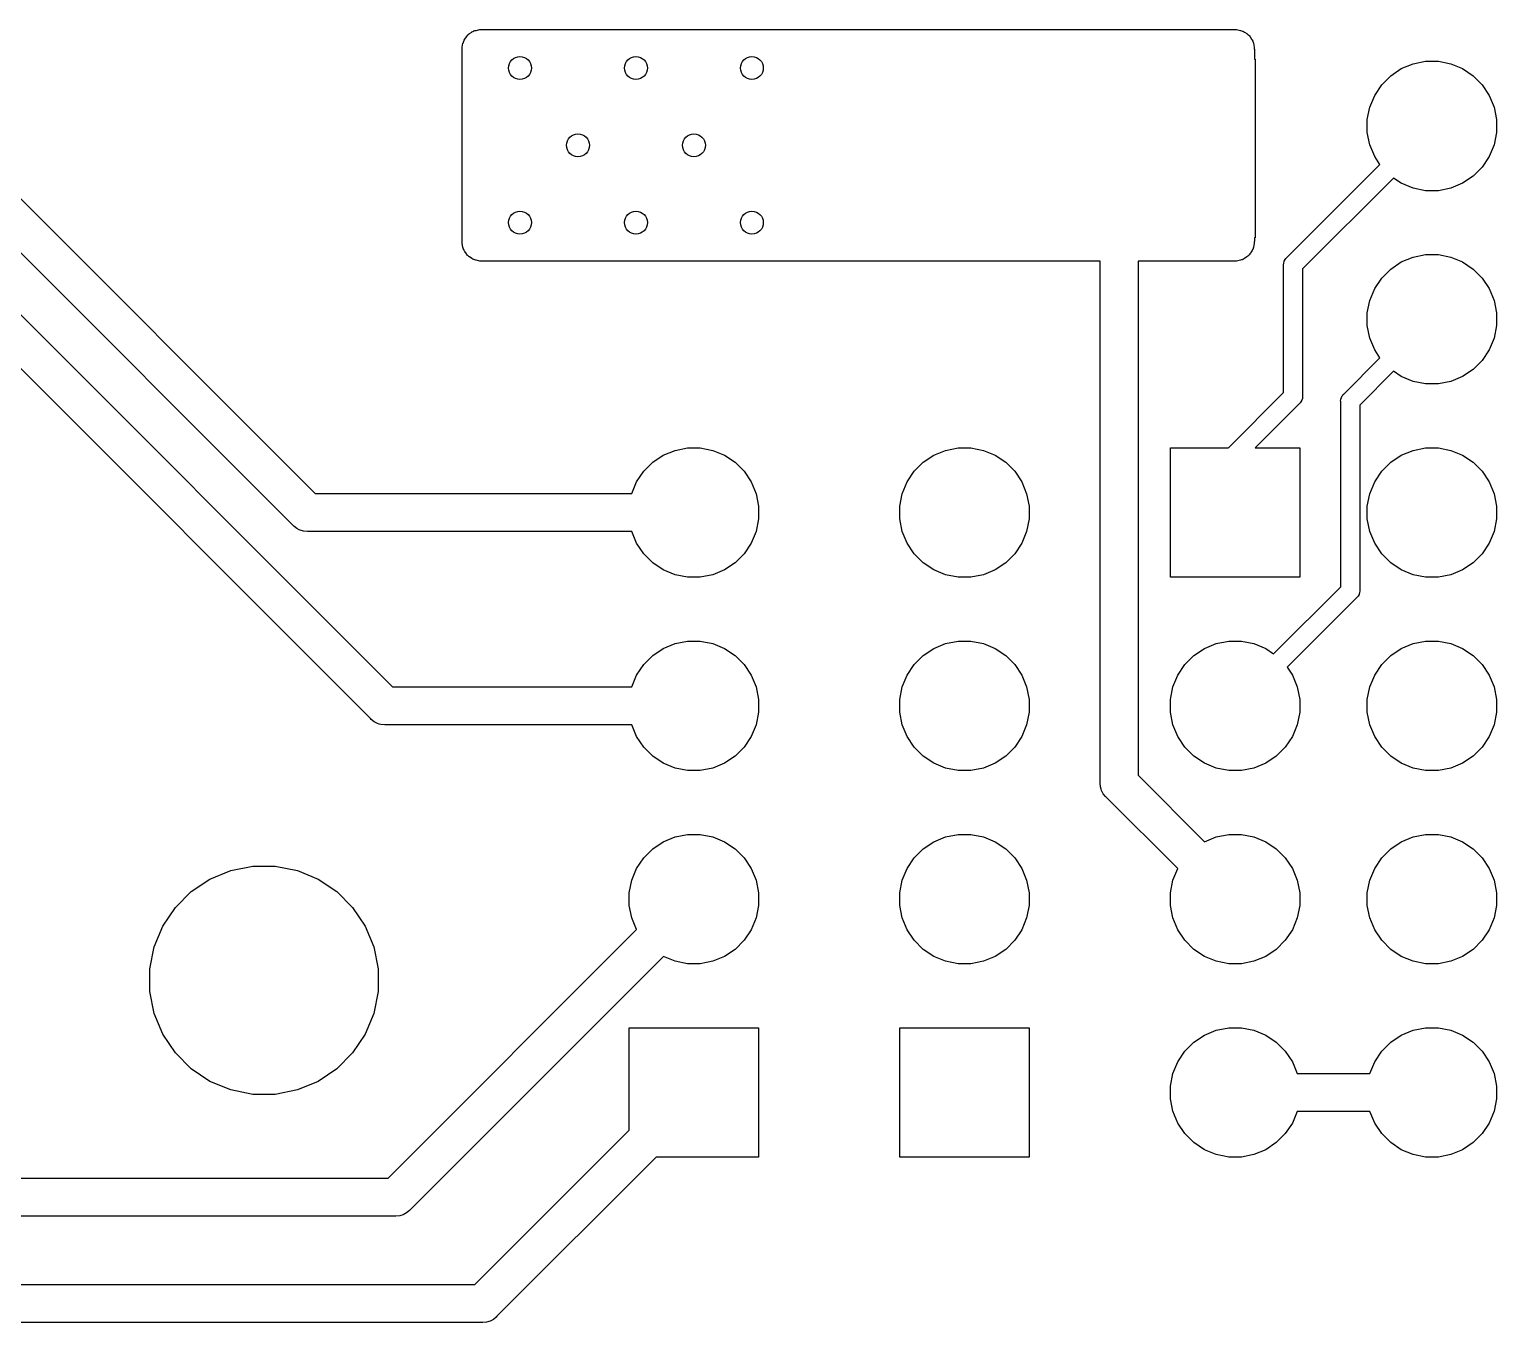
# Model space of a CAD drawing. Extents: x 86.1 to 155.4, y -71.6 to -29.3.
# Drawn here: x 136.05 to 155.33, y -71.61 to -54.61 of the extents above; entities that cross this region are included whole.
import ezdxf

# ---------------------------------------------------------------- set-up
doc = ezdxf.new("R2010")
doc.units = 0
doc.layers.add('BLACK', color=7, linetype='CONTINUOUS')

msp = doc.modelspace()

# ---------------------------------------------------------------- linework, layer by layer
at = {"layer": 'BLACK', "linetype": 'CONTINUOUS'}
for p, q in [((141.75, -54.7785), (141.754, -54.7653)), ((141.754, -54.7645), (141.755, -54.7636)), ((141.754, -54.7653), (141.754, -54.7645)), ((141.755, -54.7636), (141.761, -54.7516)), ((141.761, -54.7516), (141.768, -54.7395)), ((141.768, -54.7395), (141.789, -54.708)), ((141.789, -54.7078), (141.79, -54.7063)), ((141.789, -54.708), (141.789, -54.7078)), ((141.789, -54.7078), (141.789, -54.7078)), ((141.789, -54.7078), (141.789, -54.7078)), ((141.79, -54.7063), (141.799, -54.6958)), ((141.799, -54.6958), (141.807, -54.6852)), ((141.807, -54.6852), (141.808, -54.6846)), ((141.808, -54.6846), (141.809, -54.6839)), ((141.809, -54.6839), (141.819, -54.6754)), ((141.819, -54.6754), (141.83, -54.6666)), ((141.83, -54.6666), (141.862, -54.6456)), ((141.862, -54.6455), (141.863, -54.6445)), ((141.862, -54.6456), (141.862, -54.6455)), ((141.862, -54.6455), (141.862, -54.6455)), ((141.862, -54.6455), (141.862, -54.6455)), ((141.863, -54.6445), (141.875, -54.6381)), ((141.875, -54.6381), (141.888, -54.6317)), ((141.888, -54.6314), (141.889, -54.631)), ((141.888, -54.6317), (141.888, -54.6314)), ((141.889, -54.631), (141.902, -54.6272)), ((141.902, -54.6272), (141.916, -54.6232)), ((141.916, -54.6232), (141.968, -54.6129)), ((141.968, -54.6129), (141.97, -54.6125)), ((141.968, -54.6129), (141.968, -54.6129)), ((141.968, -54.6129), (141.968, -54.6129)), ((141.968, -54.6129), (141.968, -54.6129)), ((141.97, -54.6125), (141.983, -54.6113)), ((141.983, -54.6113), (141.997, -54.61)), ((141.997, -54.61), (151.881, -54.61)), ((151.881, -54.61), (151.881, -54.61)), ((151.881, -54.61), (151.881, -54.61)), ((151.881, -54.61), (151.883, -54.61)), ((151.881, -54.61), (151.881, -54.61)), ((151.883, -54.61), (151.897, -54.6115)), ((151.897, -54.6115), (151.91, -54.6129)), ((151.91, -54.6129), (151.962, -54.6232)), ((151.962, -54.6232), (151.963, -54.6233)), ((151.963, -54.6233), (151.963, -54.6233)), ((151.963, -54.6233), (151.963, -54.6233)), ((151.963, -54.6233), (151.964, -54.6236)), ((151.964, -54.6236), (151.978, -54.6278)), ((151.978, -54.6278), (151.991, -54.6318)), ((151.991, -54.6318), (151.991, -54.6322)), ((151.991, -54.6322), (151.992, -54.6325)), ((151.992, -54.6325), (152.004, -54.6391)), ((152.004, -54.6391), (152.016, -54.6456)), ((152.016, -54.6456), (152.048, -54.6666)), ((152.048, -54.6666), (152.048, -54.6668)), ((152.048, -54.6668), (152.048, -54.6668)), ((152.048, -54.6668), (152.048, -54.6668)), ((152.048, -54.6668), (152.05, -54.6678)), ((152.05, -54.6678), (152.06, -54.6766)), ((152.06, -54.6766), (152.071, -54.6854)), ((152.071, -54.6854), (152.071, -54.6861)), ((152.071, -54.6861), (152.072, -54.6867)), ((152.072, -54.6867), (152.081, -54.6974)), ((152.081, -54.6974), (152.089, -54.708)), ((152.089, -54.708), (152.11, -54.7395)), ((152.11, -54.7395), (152.111, -54.7397)), ((152.111, -54.7397), (152.111, -54.7397)), ((152.111, -54.7397), (152.111, -54.7398)), ((152.111, -54.7398), (152.112, -54.7413)), ((152.112, -54.7413), (152.118, -54.7535)), ((152.118, -54.7535), (152.124, -54.7656)), ((152.124, -54.7656), (152.125, -54.7665)), ((152.125, -54.7665), (152.125, -54.7673)), ((152.125, -54.7673), (152.129, -54.7805)), ((141.732, -54.8727), (141.734, -54.8591)), ((141.732, -54.8746), (141.732, -54.8727)), ((141.732, -54.8747), (141.732, -54.8746)), ((141.732, -54.8746), (141.732, -54.8746)), ((141.732, -54.8748), (141.732, -54.8747)), ((141.732, -57.3932), (141.732, -54.8748)), ((141.734, -54.8591), (141.735, -54.8455)), ((141.735, -54.8455), (141.745, -54.7936)), ((141.745, -54.7933), (141.746, -54.7915)), ((141.745, -54.7934), (141.745, -54.7933)), ((141.745, -54.7933), (141.745, -54.7933)), ((141.745, -54.7936), (141.745, -54.7934)), ((141.746, -54.7915), (141.75, -54.7785)), ((152.129, -54.7805), (152.133, -54.7936)), ((152.133, -54.7936), (152.143, -54.8455)), ((152.143, -54.8455), (152.144, -54.8476)), ((152.144, -54.8476), (152.145, -54.8612)), ((152.145, -54.8612), (152.146, -54.8748)), ((152.146, -54.8748), (152.146, -55.002)), ((134.108, -55.0144), (139.804, -60.71)), ((152.146, -55.002), (152.156, -55.002)), ((152.156, -55.002), (152.156, -57.352)), ((153.938, -55.2198), (154.077, -55.1267)), ((154.077, -55.1267), (154.232, -55.0627)), ((154.232, -55.0627), (154.396, -55.03)), ((154.396, -55.03), (154.564, -55.03)), ((154.564, -55.03), (154.728, -55.0627)), ((154.728, -55.0627), (154.883, -55.1267)), ((154.883, -55.1267), (155.022, -55.2198)), ((139.515, -61.1281), (133.69, -55.3035)), ((153.727, -55.4774), (153.82, -55.3382)), ((153.82, -55.3382), (153.938, -55.2198)), ((155.022, -55.2198), (155.14, -55.3382)), ((155.14, -55.3382), (155.233, -55.4774)), ((133.092, -55.5224), (140.82, -63.25)), ((153.663, -55.6321), (153.727, -55.4774)), ((155.233, -55.4774), (155.297, -55.6321)), ((153.63, -55.7963), (153.663, -55.6321)), ((155.297, -55.6321), (155.33, -55.7963)), ((140.531, -63.6681), (132.674, -55.8115)), ((153.63, -55.9637), (153.63, -55.7963)), ((155.33, -55.7963), (155.33, -55.9637)), ((153.663, -56.1279), (153.63, -55.9637)), ((155.33, -55.9637), (155.297, -56.1279)), ((153.727, -56.2826), (153.663, -56.1279)), ((153.796, -56.3868), (153.727, -56.2826)), ((155.233, -56.2826), (155.14, -56.4218)), ((155.297, -56.1279), (155.233, -56.2826)), ((152.57, -57.6133), (153.796, -56.3868)), ((155.14, -56.4218), (155.022, -56.5402)), ((153.973, -56.5636), (152.779, -57.7578)), ((154.077, -56.6333), (153.973, -56.5636)), ((154.232, -56.6973), (154.077, -56.6333)), ((154.883, -56.6333), (154.728, -56.6973)), ((155.022, -56.5402), (154.883, -56.6333)), ((154.396, -56.73), (154.232, -56.6973)), ((154.564, -56.73), (154.396, -56.73)), ((154.728, -56.6973), (154.564, -56.73)), ((141.733, -57.4068), (141.732, -57.3932)), ((141.734, -57.4204), (141.733, -57.4068)), ((141.735, -57.4225), (141.734, -57.4204)), ((141.745, -57.4744), (141.735, -57.4225)), ((152.143, -57.4225), (152.133, -57.4744)), ((152.144, -57.4089), (152.143, -57.4225)), ((152.146, -57.3953), (152.144, -57.4089)), ((152.156, -57.352), (152.146, -57.352)), ((152.146, -57.352), (152.146, -57.3932)), ((152.146, -57.3932), (152.146, -57.3933)), ((152.146, -57.3933), (152.146, -57.3934)), ((152.146, -57.3934), (152.146, -57.3934)), ((152.146, -57.3934), (152.146, -57.3953)), ((141.749, -57.4876), (141.745, -57.4744)), ((141.753, -57.5007), (141.749, -57.4876)), ((141.753, -57.5015), (141.753, -57.5007)), ((141.754, -57.5024), (141.753, -57.5015)), ((141.76, -57.5146), (141.754, -57.5024)), ((141.766, -57.5267), (141.76, -57.5146)), ((141.767, -57.5282), (141.766, -57.5267)), ((141.767, -57.5283), (141.767, -57.5282)), ((141.768, -57.5285), (141.767, -57.5283)), ((141.767, -57.5283), (141.767, -57.5283)), ((141.789, -57.56), (141.768, -57.5285)), ((141.797, -57.5706), (141.789, -57.56)), ((141.806, -57.5813), (141.797, -57.5706)), ((141.807, -57.5819), (141.806, -57.5813)), ((141.807, -57.5826), (141.807, -57.5819)), ((141.818, -57.5913), (141.807, -57.5826)), ((141.828, -57.6002), (141.818, -57.5913)), ((141.83, -57.6012), (141.828, -57.6002)), ((141.83, -57.6014), (141.83, -57.6012)), ((141.83, -57.6012), (141.83, -57.6012)), ((141.83, -57.6012), (141.83, -57.6012)), ((141.862, -57.6224), (141.83, -57.6014)), ((141.874, -57.6289), (141.862, -57.6224)), ((141.886, -57.6355), (141.874, -57.6289)), ((141.887, -57.6358), (141.886, -57.6355)), ((141.887, -57.6362), (141.887, -57.6358)), ((141.9, -57.6402), (141.887, -57.6362)), ((141.914, -57.6444), (141.9, -57.6402)), ((141.915, -57.6447), (141.914, -57.6444)), ((141.916, -57.6448), (141.915, -57.6447)), ((141.915, -57.6447), (141.915, -57.6447)), ((141.915, -57.6447), (141.915, -57.6447)), ((141.968, -57.6551), (141.916, -57.6448)), ((141.981, -57.6565), (141.968, -57.6551)), ((141.995, -57.658), (141.981, -57.6565)), ((141.997, -57.658), (141.995, -57.658)), ((150.118, -57.658), (141.997, -57.658)), ((141.997, -57.658), (141.997, -57.658)), ((141.997, -57.658), (141.997, -57.658)), ((141.997, -57.658), (141.997, -57.658)), ((150.118, -64.5037), (150.118, -57.658)), ((151.881, -57.658), (150.618, -57.658)), ((150.618, -57.658), (150.618, -64.4124)), ((151.895, -57.6567), (151.881, -57.658)), ((151.908, -57.6555), (151.895, -57.6567)), ((151.91, -57.6551), (151.908, -57.6555)), ((151.962, -57.6448), (151.91, -57.6551)), ((151.91, -57.6551), (151.91, -57.6551)), ((151.91, -57.6551), (151.91, -57.6551)), ((151.91, -57.6551), (151.91, -57.6551)), ((151.976, -57.6408), (151.962, -57.6448)), ((151.989, -57.637), (151.976, -57.6408)), ((151.99, -57.6366), (151.989, -57.637)), ((152.003, -57.6298), (151.99, -57.6363)), ((151.99, -57.6363), (151.99, -57.6366)), ((152.015, -57.6235), (152.003, -57.6298)), ((152.016, -57.6225), (152.015, -57.6235)), ((152.048, -57.6014), (152.016, -57.6224)), ((152.016, -57.6224), (152.016, -57.6225)), ((152.016, -57.6225), (152.016, -57.6225)), ((152.016, -57.6225), (152.016, -57.6225)), ((152.059, -57.5927), (152.048, -57.6014)), ((152.069, -57.5841), (152.059, -57.5927)), ((152.07, -57.5834), (152.069, -57.5841)), ((152.071, -57.5828), (152.07, -57.5834)), ((152.079, -57.5722), (152.071, -57.5828)), ((152.088, -57.5617), (152.079, -57.5722)), ((152.089, -57.5602), (152.088, -57.5617)), ((152.11, -57.5285), (152.089, -57.56)), ((152.089, -57.56), (152.089, -57.5602)), ((152.089, -57.5602), (152.089, -57.5602)), ((152.089, -57.5602), (152.089, -57.5602)), ((152.117, -57.5164), (152.11, -57.5285)), ((152.123, -57.5044), (152.117, -57.5164)), ((152.124, -57.5035), (152.123, -57.5044)), ((152.128, -57.4895), (152.124, -57.5027)), ((152.124, -57.5027), (152.124, -57.5035)), ((152.132, -57.4765), (152.128, -57.4895)), ((152.133, -57.4747), (152.132, -57.4765)), ((152.133, -57.4744), (152.133, -57.4746)), ((152.133, -57.4746), (152.133, -57.4747)), ((152.133, -57.4747), (152.133, -57.4747)), ((152.531, -57.6815), (152.538, -57.6579)), ((152.538, -57.6579), (152.55, -57.6362)), ((152.55, -57.6362), (152.561, -57.6219)), ((152.561, -57.6219), (152.565, -57.6172)), ((152.561, -57.6219), (152.561, -57.6219)), ((152.565, -57.6172), (152.57, -57.6133)), ((154.077, -57.6667), (154.232, -57.6027)), ((154.232, -57.6027), (154.396, -57.57)), ((154.396, -57.57), (154.564, -57.57)), ((154.564, -57.57), (154.728, -57.6027)), ((154.728, -57.6027), (154.883, -57.6667)), ((152.528, -57.706), (152.531, -57.6815)), ((152.529, -57.7121), (152.528, -57.706)), ((152.529, -59.3842), (152.529, -57.7121)), ((152.779, -57.7578), (152.779, -59.4299)), ((153.82, -57.8782), (153.938, -57.7598)), ((153.938, -57.7598), (154.077, -57.6667)), ((154.883, -57.6667), (155.022, -57.7598)), ((155.022, -57.7598), (155.14, -57.8782)), ((153.663, -58.1721), (153.727, -58.0174)), ((153.727, -58.0174), (153.82, -57.8782)), ((155.14, -57.8782), (155.233, -58.0174)), ((155.233, -58.0174), (155.297, -58.1721)), ((153.63, -58.3363), (153.663, -58.1721)), ((155.297, -58.1721), (155.33, -58.3363)), ((153.63, -58.5037), (153.63, -58.3363)), ((155.33, -58.3363), (155.33, -58.5037)), ((153.663, -58.6679), (153.63, -58.5037)), ((155.33, -58.5037), (155.297, -58.6679)), ((153.727, -58.8226), (153.663, -58.6679)), ((155.297, -58.6679), (155.233, -58.8226)), ((153.321, -59.4023), (153.796, -58.9268)), ((153.796, -58.9268), (153.727, -58.8226)), ((155.14, -58.9618), (155.022, -59.0802)), ((155.233, -58.8226), (155.14, -58.9618)), ((153.973, -59.1036), (153.53, -59.5468)), ((154.077, -59.1733), (153.973, -59.1036)), ((154.232, -59.2373), (154.077, -59.1733)), ((154.883, -59.1733), (154.728, -59.2373)), ((155.022, -59.0802), (154.883, -59.1733)), ((151.808, -60.1053), (152.529, -59.3842)), ((154.396, -59.27), (154.232, -59.2373)), ((154.564, -59.27), (154.396, -59.27)), ((154.728, -59.2373), (154.564, -59.27)), ((152.738, -59.5287), (152.157, -60.11)), ((152.743, -59.5248), (152.738, -59.5287)), ((152.748, -59.5179), (152.743, -59.5248)), ((152.758, -59.5058), (152.748, -59.5179)), ((152.77, -59.4841), (152.758, -59.5058)), ((152.771, -59.4821), (152.77, -59.4841)), ((152.777, -59.4605), (152.771, -59.4821)), ((152.779, -59.4421), (152.777, -59.4605)), ((152.779, -59.4299), (152.78, -59.436)), ((152.78, -59.436), (152.779, -59.4421)), ((152.779, -59.4421), (152.779, -59.4421)), ((153.279, -59.495), (153.282, -59.4705)), ((153.28, -59.5011), (153.279, -59.495)), ((153.28, -61.9352), (153.28, -59.5011)), ((153.282, -59.4705), (153.289, -59.4469)), ((153.289, -59.4469), (153.301, -59.4252)), ((153.301, -59.4252), (153.312, -59.411)), ((153.312, -59.4109), (153.316, -59.4062)), ((153.312, -59.411), (153.312, -59.4109)), ((153.316, -59.4062), (153.321, -59.4023)), ((153.53, -59.5468), (153.53, -61.9809)), ((144.377, -60.2067), (144.532, -60.1427)), ((144.532, -60.1427), (144.696, -60.11)), ((144.696, -60.11), (144.864, -60.11)), ((144.864, -60.11), (145.028, -60.1427)), ((145.028, -60.1427), (145.183, -60.2067)), ((147.933, -60.2067), (148.088, -60.1427)), ((148.088, -60.1427), (148.252, -60.11)), ((148.252, -60.11), (148.42, -60.11)), ((148.42, -60.11), (148.584, -60.1427)), ((148.584, -60.1427), (148.739, -60.2067)), ((151.042, -61.81), (151.042, -60.11)), ((151.042, -60.11), (151.803, -60.11)), ((151.803, -60.1092), (151.808, -60.1053)), ((151.803, -60.11), (151.803, -60.1092)), ((152.157, -60.11), (152.742, -60.11)), ((152.742, -60.11), (152.742, -61.81)), ((154.077, -60.2067), (154.232, -60.1427)), ((154.232, -60.1427), (154.396, -60.11)), ((154.396, -60.11), (154.564, -60.11)), ((154.564, -60.11), (154.728, -60.1427)), ((154.728, -60.1427), (154.883, -60.2067)), ((144.12, -60.4182), (144.238, -60.2998)), ((144.238, -60.2998), (144.377, -60.2067)), ((145.183, -60.2067), (145.322, -60.2998)), ((145.322, -60.2998), (145.44, -60.4182)), ((147.676, -60.4182), (147.794, -60.2998)), ((147.794, -60.2998), (147.933, -60.2067)), ((148.739, -60.2067), (148.878, -60.2998)), ((148.878, -60.2998), (148.996, -60.4182)), ((153.82, -60.4182), (153.938, -60.2998)), ((153.938, -60.2998), (154.077, -60.2067)), ((154.883, -60.2067), (155.022, -60.2998)), ((155.022, -60.2998), (155.14, -60.4182)), ((144.027, -60.5574), (144.12, -60.4182)), ((145.44, -60.4182), (145.533, -60.5574)), ((147.583, -60.5574), (147.676, -60.4182)), ((148.996, -60.4182), (149.089, -60.5574)), ((153.727, -60.5574), (153.82, -60.4182)), ((155.14, -60.4182), (155.233, -60.5574)), ((139.804, -60.71), (143.964, -60.71)), ((143.964, -60.71), (144.027, -60.5574)), ((145.533, -60.5574), (145.597, -60.7121)), ((145.597, -60.7121), (145.63, -60.8763)), ((147.486, -60.8763), (147.519, -60.7121)), ((147.519, -60.7121), (147.583, -60.5574)), ((149.089, -60.5574), (149.153, -60.7121)), ((149.153, -60.7121), (149.186, -60.8763)), ((153.63, -60.8763), (153.663, -60.7121)), ((153.663, -60.7121), (153.727, -60.5574)), ((155.233, -60.5574), (155.297, -60.7121)), ((155.297, -60.7121), (155.33, -60.8763)), ((145.63, -60.8763), (145.63, -61.0437)), ((147.486, -61.0437), (147.486, -60.8763)), ((149.186, -60.8763), (149.186, -61.0437)), ((153.63, -61.0437), (153.63, -60.8763)), ((155.33, -60.8763), (155.33, -61.0437)), ((139.522, -61.1376), (139.515, -61.1281)), ((145.63, -61.0437), (145.597, -61.2079)), ((147.519, -61.2079), (147.486, -61.0437)), ((149.186, -61.0437), (149.153, -61.2079)), ((153.663, -61.2079), (153.63, -61.0437)), ((155.33, -61.0437), (155.297, -61.2079)), ((139.56, -61.1689), (139.522, -61.1376)), ((139.592, -61.1858), (139.56, -61.1689)), ((139.604, -61.1921), (139.592, -61.1858)), ((139.651, -61.2064), (139.604, -61.1921)), ((139.7, -61.2112), (139.651, -61.2064)), ((139.712, -61.21), (139.7, -61.2112)), ((143.964, -61.21), (139.712, -61.21)), ((144.027, -61.3626), (143.964, -61.21)), ((145.597, -61.2079), (145.533, -61.3626)), ((147.583, -61.3626), (147.519, -61.2079)), ((149.153, -61.2079), (149.089, -61.3626)), ((153.727, -61.3626), (153.663, -61.2079)), ((155.297, -61.2079), (155.233, -61.3626)), ((144.12, -61.5018), (144.027, -61.3626)), ((144.238, -61.6202), (144.12, -61.5018)), ((145.44, -61.5018), (145.322, -61.6202)), ((145.533, -61.3626), (145.44, -61.5018)), ((147.676, -61.5018), (147.583, -61.3626)), ((147.794, -61.6202), (147.676, -61.5018)), ((148.996, -61.5018), (148.878, -61.6202)), ((149.089, -61.3626), (148.996, -61.5018)), ((153.82, -61.5018), (153.727, -61.3626)), ((153.938, -61.6202), (153.82, -61.5018)), ((155.14, -61.5018), (155.022, -61.6202)), ((155.233, -61.3626), (155.14, -61.5018)), ((144.377, -61.7133), (144.238, -61.6202)), ((145.322, -61.6202), (145.183, -61.7133)), ((147.933, -61.7133), (147.794, -61.6202)), ((148.878, -61.6202), (148.739, -61.7133)), ((154.077, -61.7133), (153.938, -61.6202)), ((155.022, -61.6202), (154.883, -61.7133)), ((144.532, -61.7773), (144.377, -61.7133)), ((144.696, -61.81), (144.532, -61.7773)), ((144.864, -61.81), (144.696, -61.81)), ((145.028, -61.7773), (144.864, -61.81)), ((145.183, -61.7133), (145.028, -61.7773)), ((148.088, -61.7773), (147.933, -61.7133)), ((148.252, -61.81), (148.088, -61.7773)), ((148.42, -61.81), (148.252, -61.81)), ((148.584, -61.7773), (148.42, -61.81)), ((148.739, -61.7133), (148.584, -61.7773)), ((152.742, -61.81), (151.042, -61.81)), ((154.232, -61.7773), (154.077, -61.7133)), ((154.396, -61.81), (154.232, -61.7773)), ((154.564, -61.81), (154.396, -61.81)), ((154.728, -61.7773), (154.564, -61.81)), ((154.883, -61.7133), (154.728, -61.7773)), ((152.399, -62.8164), (153.28, -61.9352)), ((153.489, -62.0797), (152.576, -62.9932)), ((153.494, -62.0758), (153.489, -62.0797)), ((153.508, -62.0579), (153.494, -62.0758)), ((153.509, -62.0568), (153.508, -62.0579)), ((153.521, -62.0351), (153.509, -62.0568)), ((153.522, -62.031), (153.521, -62.0351)), ((153.528, -62.0115), (153.522, -62.031)), ((153.53, -61.9931), (153.528, -62.0115)), ((153.53, -61.9809), (153.531, -61.987)), ((153.531, -61.987), (153.53, -61.9931)), ((153.53, -61.9931), (153.53, -61.9931)), ((144.532, -62.6827), (144.696, -62.65)), ((144.696, -62.65), (144.864, -62.65)), ((144.864, -62.65), (145.028, -62.6827)), ((148.088, -62.6827), (148.252, -62.65)), ((148.252, -62.65), (148.42, -62.65)), ((148.42, -62.65), (148.584, -62.6827)), ((151.644, -62.6827), (151.808, -62.65)), ((151.808, -62.65), (151.976, -62.65)), ((151.976, -62.65), (152.14, -62.6827)), ((154.232, -62.6827), (154.396, -62.65)), ((154.396, -62.65), (154.564, -62.65)), ((154.564, -62.65), (154.728, -62.6827)), ((144.12, -62.9582), (144.238, -62.8398)), ((144.238, -62.8398), (144.377, -62.7467)), ((144.377, -62.7467), (144.532, -62.6827)), ((145.028, -62.6827), (145.183, -62.7467)), ((145.183, -62.7467), (145.322, -62.8398)), ((145.322, -62.8398), (145.44, -62.9582)), ((147.676, -62.9582), (147.794, -62.8398)), ((147.794, -62.8398), (147.933, -62.7467)), ((147.933, -62.7467), (148.088, -62.6827)), ((148.584, -62.6827), (148.739, -62.7467)), ((148.739, -62.7467), (148.878, -62.8398)), ((148.878, -62.8398), (148.996, -62.9582)), ((151.232, -62.9582), (151.35, -62.8398)), ((151.35, -62.8398), (151.489, -62.7467)), ((151.489, -62.7467), (151.644, -62.6827)), ((152.14, -62.6827), (152.295, -62.7467)), ((152.295, -62.7467), (152.399, -62.8164)), ((153.82, -62.9582), (153.938, -62.8398)), ((153.938, -62.8398), (154.077, -62.7467)), ((154.077, -62.7467), (154.232, -62.6827)), ((154.728, -62.6827), (154.883, -62.7467)), ((154.883, -62.7467), (155.022, -62.8398)), ((155.022, -62.8398), (155.14, -62.9582)), ((144.027, -63.0974), (144.12, -62.9582)), ((145.44, -62.9582), (145.533, -63.0974)), ((147.583, -63.0974), (147.676, -62.9582)), ((148.996, -62.9582), (149.089, -63.0974)), ((151.139, -63.0974), (151.232, -62.9582)), ((152.576, -62.9932), (152.645, -63.0974)), ((153.727, -63.0974), (153.82, -62.9582)), ((155.14, -62.9582), (155.233, -63.0974)), ((140.82, -63.25), (143.964, -63.25)), ((143.964, -63.25), (144.027, -63.0974)), ((145.533, -63.0974), (145.597, -63.2521)), ((145.597, -63.2521), (145.63, -63.4163)), ((147.486, -63.4163), (147.519, -63.2521)), ((147.519, -63.2521), (147.583, -63.0974)), ((149.089, -63.0974), (149.153, -63.2521)), ((149.153, -63.2521), (149.186, -63.4163)), ((151.042, -63.4163), (151.075, -63.2521)), ((151.075, -63.2521), (151.139, -63.0974)), ((152.645, -63.0974), (152.709, -63.2521)), ((152.709, -63.2521), (152.742, -63.4163)), ((153.63, -63.4163), (153.663, -63.2521)), ((153.663, -63.2521), (153.727, -63.0974)), ((155.233, -63.0974), (155.297, -63.2521)), ((155.297, -63.2521), (155.33, -63.4163)), ((145.63, -63.4163), (145.63, -63.5837)), ((147.486, -63.5837), (147.486, -63.4163)), ((149.186, -63.4163), (149.186, -63.5837)), ((151.042, -63.5837), (151.042, -63.4163)), ((152.742, -63.4163), (152.742, -63.5837)), ((153.63, -63.5837), (153.63, -63.4163)), ((155.33, -63.4163), (155.33, -63.5837)), ((145.63, -63.5837), (145.597, -63.7479)), ((147.519, -63.7479), (147.486, -63.5837)), ((149.186, -63.5837), (149.153, -63.7479)), ((151.075, -63.7479), (151.042, -63.5837)), ((152.742, -63.5837), (152.709, -63.7479)), ((153.663, -63.7479), (153.63, -63.5837)), ((155.33, -63.5837), (155.297, -63.7479)), ((140.538, -63.6776), (140.531, -63.6681)), ((140.576, -63.7089), (140.538, -63.6776)), ((140.62, -63.7321), (140.576, -63.7089)), ((140.643, -63.7392), (140.62, -63.7321)), ((140.667, -63.7464), (140.643, -63.7392)), ((140.716, -63.7512), (140.667, -63.7464)), ((140.728, -63.75), (140.716, -63.7512)), ((143.964, -63.75), (140.728, -63.75)), ((144.027, -63.9026), (143.964, -63.75)), ((145.597, -63.7479), (145.533, -63.9026)), ((147.583, -63.9026), (147.519, -63.7479)), ((149.153, -63.7479), (149.089, -63.9026)), ((151.139, -63.9026), (151.075, -63.7479)), ((152.709, -63.7479), (152.645, -63.9026)), ((153.727, -63.9026), (153.663, -63.7479)), ((155.297, -63.7479), (155.233, -63.9026)), ((144.12, -64.0418), (144.027, -63.9026)), ((145.533, -63.9026), (145.44, -64.0418)), ((147.676, -64.0418), (147.583, -63.9026)), ((149.089, -63.9026), (148.996, -64.0418)), ((151.232, -64.0418), (151.139, -63.9026)), ((152.645, -63.9026), (152.552, -64.0418)), ((153.82, -64.0418), (153.727, -63.9026)), ((155.233, -63.9026), (155.14, -64.0418)), ((144.238, -64.1602), (144.12, -64.0418)), ((144.377, -64.2533), (144.238, -64.1602)), ((145.322, -64.1602), (145.183, -64.2533)), ((145.44, -64.0418), (145.322, -64.1602)), ((147.794, -64.1602), (147.676, -64.0418)), ((147.933, -64.2533), (147.794, -64.1602)), ((148.878, -64.1602), (148.739, -64.2533)), ((148.996, -64.0418), (148.878, -64.1602)), ((151.35, -64.1602), (151.232, -64.0418)), ((151.489, -64.2533), (151.35, -64.1602)), ((152.434, -64.1602), (152.295, -64.2533)), ((152.552, -64.0418), (152.434, -64.1602)), ((153.938, -64.1602), (153.82, -64.0418)), ((154.077, -64.2533), (153.938, -64.1602)), ((155.022, -64.1602), (154.883, -64.2533)), ((155.14, -64.0418), (155.022, -64.1602)), ((144.532, -64.3173), (144.377, -64.2533)), ((144.696, -64.35), (144.532, -64.3173)), ((144.864, -64.35), (144.696, -64.35)), ((145.028, -64.3173), (144.864, -64.35)), ((145.183, -64.2533), (145.028, -64.3173)), ((148.088, -64.3173), (147.933, -64.2533)), ((148.252, -64.35), (148.088, -64.3173)), ((148.42, -64.35), (148.252, -64.35)), ((148.584, -64.3173), (148.42, -64.35)), ((148.739, -64.2533), (148.584, -64.3173)), ((151.644, -64.3173), (151.489, -64.2533)), ((151.808, -64.35), (151.644, -64.3173)), ((151.976, -64.35), (151.808, -64.35)), ((152.14, -64.3173), (151.976, -64.35)), ((152.295, -64.2533), (152.14, -64.3173)), ((154.232, -64.3173), (154.077, -64.2533)), ((154.396, -64.35), (154.232, -64.3173)), ((154.564, -64.35), (154.396, -64.35)), ((154.728, -64.3173), (154.564, -64.35)), ((154.883, -64.2533), (154.728, -64.3173)), ((150.117, -64.516), (150.118, -64.5037)), ((150.122, -64.565), (150.117, -64.516)), ((150.131, -64.596), (150.122, -64.565)), ((150.136, -64.6121), (150.131, -64.596)), ((150.618, -64.4124), (151.491, -65.2859)), ((150.159, -64.6556), (150.136, -64.6121)), ((150.19, -64.6936), (150.159, -64.6556)), ((150.2, -64.7015), (150.19, -64.6936)), ((151.138, -65.6394), (150.2, -64.7015)), ((144.238, -65.3798), (144.377, -65.2867)), ((144.377, -65.2867), (144.532, -65.2227)), ((144.532, -65.2227), (144.696, -65.19)), ((144.696, -65.19), (144.864, -65.19)), ((144.864, -65.19), (145.028, -65.2227)), ((145.028, -65.2227), (145.183, -65.2867)), ((145.183, -65.2867), (145.322, -65.3798)), ((147.794, -65.3798), (147.933, -65.2867)), ((147.933, -65.2867), (148.088, -65.2227)), ((148.088, -65.2227), (148.252, -65.19)), ((148.252, -65.19), (148.42, -65.19)), ((148.42, -65.19), (148.584, -65.2227)), ((148.584, -65.2227), (148.739, -65.2867)), ((148.739, -65.2867), (148.878, -65.3798)), ((151.491, -65.2859), (151.644, -65.2227)), ((151.644, -65.2227), (151.808, -65.19)), ((151.808, -65.19), (151.976, -65.19)), ((151.976, -65.19), (152.14, -65.2227)), ((152.14, -65.2227), (152.295, -65.2867)), ((152.295, -65.2867), (152.434, -65.3798)), ((153.938, -65.3798), (154.077, -65.2867)), ((154.077, -65.2867), (154.232, -65.2227)), ((154.232, -65.2227), (154.396, -65.19)), ((154.396, -65.19), (154.564, -65.19)), ((154.564, -65.19), (154.728, -65.2227)), ((154.728, -65.2227), (154.883, -65.2867)), ((154.883, -65.2867), (155.022, -65.3798)), ((144.027, -65.6374), (144.12, -65.4982)), ((144.12, -65.4982), (144.238, -65.3798)), ((145.322, -65.3798), (145.44, -65.4982)), ((145.44, -65.4982), (145.533, -65.6374)), ((147.583, -65.6374), (147.676, -65.4982)), ((147.676, -65.4982), (147.794, -65.3798)), ((148.878, -65.3798), (148.996, -65.4982)), ((148.996, -65.4982), (149.089, -65.6374)), ((152.434, -65.3798), (152.552, -65.4982)), ((152.552, -65.4982), (152.645, -65.6374)), ((153.727, -65.6374), (153.82, -65.4982)), ((153.82, -65.4982), (153.938, -65.3798)), ((155.022, -65.3798), (155.14, -65.4982)), ((155.14, -65.4982), (155.233, -65.6374)), ((138.419, -65.7767), (138.692, -65.6636)), ((138.692, -65.6636), (138.982, -65.606)), ((138.982, -65.606), (139.278, -65.606)), ((139.278, -65.606), (139.568, -65.6636)), ((139.568, -65.6636), (139.841, -65.7767)), ((143.963, -65.7921), (144.027, -65.6374)), ((145.533, -65.6374), (145.597, -65.7921)), ((147.519, -65.7921), (147.583, -65.6374)), ((149.089, -65.6374), (149.153, -65.7921)), ((151.075, -65.7921), (151.138, -65.6394)), ((152.645, -65.6374), (152.709, -65.7921)), ((153.663, -65.7921), (153.727, -65.6374)), ((155.233, -65.6374), (155.297, -65.7921)), ((137.965, -66.1498), (138.174, -65.9409)), ((138.174, -65.9409), (138.419, -65.7767)), ((139.841, -65.7767), (140.086, -65.9409)), ((140.086, -65.9409), (140.295, -66.1498)), ((143.93, -65.9563), (143.963, -65.7921)), ((145.597, -65.7921), (145.63, -65.9563)), ((147.486, -65.9563), (147.519, -65.7921)), ((149.153, -65.7921), (149.186, -65.9563)), ((151.042, -65.9563), (151.075, -65.7921)), ((152.709, -65.7921), (152.742, -65.9563)), ((153.63, -65.9563), (153.663, -65.7921)), ((155.297, -65.7921), (155.33, -65.9563)), ((143.93, -66.1237), (143.93, -65.9563)), ((143.963, -66.2879), (143.93, -66.1237)), ((145.63, -66.1237), (145.597, -66.2879)), ((145.63, -65.9563), (145.63, -66.1237)), ((147.486, -66.1237), (147.486, -65.9563)), ((147.519, -66.2879), (147.486, -66.1237)), ((149.186, -66.1237), (149.153, -66.2879)), ((149.186, -65.9563), (149.186, -66.1237)), ((151.042, -66.1237), (151.042, -65.9563)), ((151.075, -66.2879), (151.042, -66.1237)), ((152.742, -66.1237), (152.709, -66.2879)), ((152.742, -65.9563), (152.742, -66.1237)), ((153.63, -66.1237), (153.63, -65.9563)), ((153.663, -66.2879), (153.63, -66.1237)), ((155.33, -66.1237), (155.297, -66.2879)), ((155.33, -65.9563), (155.33, -66.1237)), ((137.801, -66.3955), (137.965, -66.1498)), ((140.295, -66.1498), (140.459, -66.3955)), ((144.026, -66.4406), (143.963, -66.2879)), ((145.597, -66.2879), (145.533, -66.4426)), ((147.583, -66.4426), (147.519, -66.2879)), ((149.153, -66.2879), (149.089, -66.4426)), ((151.139, -66.4426), (151.075, -66.2879)), ((152.709, -66.2879), (152.645, -66.4426)), ((153.727, -66.4426), (153.663, -66.2879)), ((155.297, -66.2879), (155.233, -66.4426)), ((137.688, -66.6685), (137.801, -66.3955)), ((140.459, -66.3955), (140.572, -66.6685)), ((140.76, -69.706), (144.026, -66.4406)), ((145.533, -66.4426), (145.44, -66.5818)), ((147.676, -66.5818), (147.583, -66.4426)), ((149.089, -66.4426), (148.996, -66.5818)), ((151.232, -66.5818), (151.139, -66.4426)), ((152.645, -66.4426), (152.552, -66.5818)), ((153.82, -66.5818), (153.727, -66.4426)), ((155.233, -66.4426), (155.14, -66.5818)), ((137.63, -66.9583), (137.688, -66.6685)), ((140.572, -66.6685), (140.63, -66.9583)), ((145.322, -66.7002), (145.183, -66.7933)), ((145.44, -66.5818), (145.322, -66.7002)), ((147.794, -66.7002), (147.676, -66.5818)), ((147.933, -66.7933), (147.794, -66.7002)), ((148.878, -66.7002), (148.739, -66.7933)), ((148.996, -66.5818), (148.878, -66.7002)), ((151.35, -66.7002), (151.232, -66.5818)), ((151.489, -66.7933), (151.35, -66.7002)), ((152.434, -66.7002), (152.295, -66.7933)), ((152.552, -66.5818), (152.434, -66.7002)), ((153.938, -66.7002), (153.82, -66.5818)), ((154.077, -66.7933), (153.938, -66.7002)), ((155.022, -66.7002), (154.883, -66.7933)), ((155.14, -66.5818), (155.022, -66.7002)), ((144.379, -66.7941), (141.049, -70.1241)), ((144.532, -66.8573), (144.379, -66.7941)), ((144.696, -66.89), (144.532, -66.8573)), ((144.864, -66.89), (144.696, -66.89)), ((145.028, -66.8573), (144.864, -66.89)), ((145.183, -66.7933), (145.028, -66.8573)), ((148.088, -66.8573), (147.933, -66.7933)), ((148.252, -66.89), (148.088, -66.8573)), ((148.42, -66.89), (148.252, -66.89)), ((148.584, -66.8573), (148.42, -66.89)), ((148.739, -66.7933), (148.584, -66.8573)), ((151.644, -66.8573), (151.489, -66.7933)), ((151.808, -66.89), (151.644, -66.8573)), ((151.976, -66.89), (151.808, -66.89)), ((152.14, -66.8573), (151.976, -66.89)), ((152.295, -66.7933), (152.14, -66.8573)), ((154.232, -66.8573), (154.077, -66.7933)), ((154.396, -66.89), (154.232, -66.8573)), ((154.564, -66.89), (154.396, -66.89)), ((154.728, -66.8573), (154.564, -66.89)), ((154.883, -66.7933), (154.728, -66.8573)), ((137.63, -67.2537), (137.63, -66.9583)), ((140.63, -66.9583), (140.63, -67.2537)), ((137.688, -67.5435), (137.63, -67.2537)), ((140.63, -67.2537), (140.572, -67.5435)), ((137.801, -67.8165), (137.688, -67.5435)), ((140.572, -67.5435), (140.459, -67.8165)), ((137.965, -68.0622), (137.801, -67.8165)), ((140.459, -67.8165), (140.295, -68.0622)), ((143.93, -69.0764), (143.93, -67.73)), ((143.93, -67.73), (145.63, -67.73)), ((145.63, -67.73), (145.63, -69.43)), ((147.486, -69.43), (147.486, -67.73)), ((147.486, -67.73), (149.186, -67.73)), ((149.186, -67.73), (149.186, -69.43)), ((151.35, -67.9198), (151.489, -67.8267)), ((151.489, -67.8267), (151.644, -67.7627)), ((151.644, -67.7627), (151.808, -67.73)), ((151.808, -67.73), (151.976, -67.73)), ((151.976, -67.73), (152.14, -67.7627)), ((152.14, -67.7627), (152.295, -67.8267)), ((152.295, -67.8267), (152.434, -67.9198)), ((153.938, -67.9198), (154.077, -67.8267)), ((154.077, -67.8267), (154.232, -67.7627)), ((154.232, -67.7627), (154.396, -67.73)), ((154.396, -67.73), (154.564, -67.73)), ((154.564, -67.73), (154.728, -67.7627)), ((154.728, -67.7627), (154.883, -67.8267)), ((154.883, -67.8267), (155.022, -67.9198)), ((138.174, -68.2711), (137.965, -68.0622)), ((140.295, -68.0622), (140.086, -68.2711)), ((151.139, -68.1774), (151.232, -68.0382)), ((151.232, -68.0382), (151.35, -67.9198)), ((152.434, -67.9198), (152.552, -68.0382)), ((152.552, -68.0382), (152.645, -68.1774)), ((153.727, -68.1774), (153.82, -68.0382)), ((153.82, -68.0382), (153.938, -67.9198)), ((155.022, -67.9198), (155.14, -68.0382)), ((155.14, -68.0382), (155.233, -68.1774)), ((151.075, -68.3321), (151.139, -68.1774)), ((152.645, -68.1774), (152.708, -68.33)), ((153.664, -68.33), (153.727, -68.1774)), ((155.233, -68.1774), (155.297, -68.3321)), ((138.419, -68.4353), (138.174, -68.2711)), ((138.692, -68.5484), (138.419, -68.4353)), ((139.841, -68.4353), (139.568, -68.5484)), ((140.086, -68.2711), (139.841, -68.4353)), ((151.042, -68.4963), (151.075, -68.3321)), ((152.708, -68.33), (153.664, -68.33)), ((155.297, -68.3321), (155.33, -68.4963)), ((138.982, -68.606), (138.692, -68.5484)), ((139.278, -68.606), (138.982, -68.606)), ((139.568, -68.5484), (139.278, -68.606)), ((151.042, -68.6637), (151.042, -68.4963)), ((155.33, -68.4963), (155.33, -68.6637)), ((151.075, -68.8279), (151.042, -68.6637)), ((151.139, -68.9826), (151.075, -68.8279)), ((152.708, -68.83), (152.645, -68.9826)), ((153.664, -68.83), (152.708, -68.83)), ((153.727, -68.9826), (153.664, -68.83)), ((155.297, -68.8279), (155.233, -68.9826)), ((155.33, -68.6637), (155.297, -68.8279)), ((151.232, -69.1218), (151.139, -68.9826)), ((152.645, -68.9826), (152.552, -69.1218)), ((153.82, -69.1218), (153.727, -68.9826)), ((155.233, -68.9826), (155.14, -69.1218)), ((141.901, -71.105), (143.93, -69.0764)), ((151.35, -69.2402), (151.232, -69.1218)), ((152.552, -69.1218), (152.434, -69.2402)), ((153.938, -69.2402), (153.82, -69.1218)), ((155.14, -69.1218), (155.022, -69.2402)), ((151.489, -69.3333), (151.35, -69.2402)), ((151.644, -69.3973), (151.489, -69.3333)), ((151.808, -69.43), (151.644, -69.3973)), ((152.14, -69.3973), (151.976, -69.43)), ((152.295, -69.3333), (152.14, -69.3973)), ((152.434, -69.2402), (152.295, -69.3333)), ((154.077, -69.3333), (153.938, -69.2402)), ((154.232, -69.3973), (154.077, -69.3333)), ((154.396, -69.43), (154.232, -69.3973)), ((154.728, -69.3973), (154.564, -69.43)), ((154.883, -69.3333), (154.728, -69.3973)), ((155.022, -69.2402), (154.883, -69.3333)), ((144.284, -69.43), (142.19, -71.5231)), ((145.63, -69.43), (144.284, -69.43)), ((149.186, -69.43), (147.486, -69.43)), ((151.976, -69.43), (151.808, -69.43)), ((154.564, -69.43), (154.396, -69.43)), ((130.554, -69.706), (140.76, -69.706)), ((140.96, -70.1881), (140.926, -70.1984)), ((141.004, -70.1649), (140.96, -70.1881)), ((141.042, -70.1336), (141.004, -70.1649)), ((141.049, -70.1241), (141.042, -70.1336)), ((140.852, -70.206), (130.462, -70.206)), ((140.864, -70.2072), (140.852, -70.206)), ((140.913, -70.2024), (140.864, -70.2072)), ((140.926, -70.1984), (140.913, -70.2024)), ((129.663, -71.105), (141.901, -71.105)), ((142.183, -71.5326), (142.145, -71.5639)), ((142.19, -71.5231), (142.183, -71.5326)), ((141.993, -71.605), (129.571, -71.605)), ((142.005, -71.6062), (141.993, -71.605)), ((142.054, -71.6014), (142.005, -71.6062)), ((142.101, -71.5871), (142.054, -71.6014)), ((142.145, -71.5639), (142.101, -71.5871))]:
    msp.add_line(p, q, dxfattribs=at)
at = {"layer": 'BLACK'}
for centre in [(142.494, -55.118), (144.018, -55.118), (145.542, -55.118), (143.256, -56.134), (144.78, -56.134), (142.494, -57.15), (144.018, -57.15), (145.542, -57.15)]:
    msp.add_circle(centre, 0.15, dxfattribs=at)

doc.saveas('drawing.dxf')
